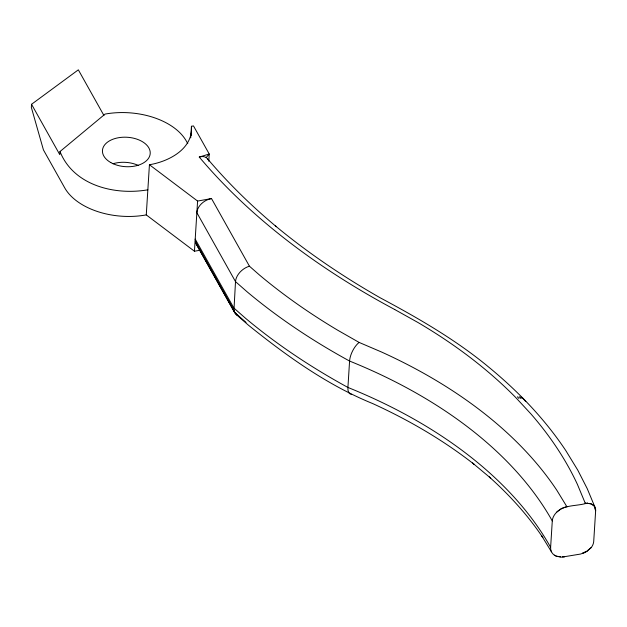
<?xml version="1.0" encoding="UTF-8"?>
<svg xmlns="http://www.w3.org/2000/svg" width="627" height="627" viewBox="0 0 627 627"><rect width="100%" height="100%" fill="white"/><g stroke="black" fill="none" stroke-linecap="round" stroke-linejoin="round"><path stroke-width="0.94" d="M103.941 115.509L78.336 69.832L31.546 104.286L31.35 107.421L43.443 149.924L64.699 187.826A63.789 39.274 3.6 0 0 146.271 214.904L194.441 251.231L200.005 250.228M187.779 143.646L186.407 141.193A63.789 39.274 3.6 0 0 105.093 114.067L59.996 151.538L59.792 154.673L31.546 104.286M146.271 214.904L149.43 164.736C168.6 161.586 193.257 148.975 191.439 126.286L193.484 125.917L209.23 154.007L208.775 161.225M190.71 137.862L191.439 126.286M191.298 135.291L191.541 131.435M194.441 251.231L197.591 201.063L149.43 164.736M585.171 503.034L591.214 503.802L594.145 506.013A11.466 8.41 -29 0 1 595.65 510.699L593.722 541.344A13.355 9.797 -29 0 1 591.23 547.559L585.336 552.426L580.461 554.072L561.596 557.168L556.462 556.282L554.354 555.161A15.448 11.325 -29 0 1 550.624 547.324L552.285 520.935A14.789 10.847 -29 0 1 556.886 511.993L561.463 508.497L566.784 506.561M199.268 157.056A11.411 7.673 -41.2 0 1 206.142 157.549L209.23 154.007L199.268 157.064A764.164 470.462 3.6 0 0 394.751 309.526M588.134 550.263L591.23 547.559M556.886 511.993C564.472 504.759 576.009 506.185 585.406 503.591C588.471 503.073 591.974 503.606 594.145 506.013M582.938 553.437L582.718 552.92L587.577 551.07M147.847 189.816C114.765 195.538 73.539 185.561 59.996 151.538M197.591 201.063L211.511 198.563L249.436 266.201L259.492 275.034A638.733 393.247 3.6 0 0 337.82 330.28L359.114 342.42L381.498 351.998A481.614 296.508 3.6 0 1 556.854 490.306L566.965 506.843M562.38 556.823L564.425 556.901M554.354 555.161L556.384 556.149L560.569 556.878M394.744 309.534L418.076 322.568A540.921 333.023 3.6 0 1 515.527 397.299L530.951 413.945A540.921 333.023 3.6 0 1 577.451 484.491L585.406 503.591M246.043 322.403L234.506 312.277L195.969 243.542L195.201 239.083L233.855 308.014L245.408 318.163A653.514 402.346 3.6 0 0 347.922 387.447A466.825 287.409 3.6 0 1 550.624 547.324M522.189 397.542L523.811 399.297M524.101 399.736L525.755 401.523M520.794 396.93L522.393 398.662M519.18 396.687L520.747 398.38M517.4 396.805L518.944 398.474M207.302 158.529C228.212 183.256 251.49 205.907 276.319 226.676L275.284 225.806C307.99 252.94 343.337 276.797 380.244 297.825C417.3 317.646 453.924 338.682 486.583 365.329L487.602 366.192C517.432 390.527 544.448 418.53 565.828 450.625L577.78 470.156L587.225 488.629L595.047 507.392M195.969 243.542L235.525 313.9L248.441 325.194C286.641 355.917 327.216 385.064 372.853 403.639C408.639 420.004 442.905 439.888 473.934 464.16L472.562 463.016L490.714 478.166L489.279 476.967C509.43 494.969 527.73 515.096 542.825 537.551L541.642 535.74L551.439 551.776M235.995 313.39L236.951 315.099L234.506 312.277L233.942 310.287L195.318 241.403M587.319 502.94L587.499 503.395M585.171 552.026L585.336 552.426M233.942 310.287L235.509 281.625A14.711 10.032 -39.7 0 1 239.898 272.29A15.017 10.236 -39.7 0 1 249.436 266.201M113.001 163.757A23.92 14.727 3.6 0 1 138.645 165.591M211.511 198.563A14.782 10.824 -29.3 0 0 196.862 212.694L235.509 281.625L247.062 291.774A653.514 402.346 3.6 0 0 349.584 361.058A466.825 287.409 3.6 0 1 552.285 520.935M594.639 508.011A552.356 340.061 3.6 0 1 595.65 510.699M359.114 342.428A14.805 6.568 -63.7 0 0 349.576 361.066L347.922 387.447A15.463 6.858 -63.7 0 0 351.371 394.297M206.15 157.542A11.482 7.72 -41.2 0 1 208.125 159.807M110.814 162.573A23.92 14.727 3.6 0 0 149.829 155.574A23.92 14.727 3.6 0 0 118.37 137.752A23.92 14.727 3.6 0 0 110.814 162.573"/></g></svg>
